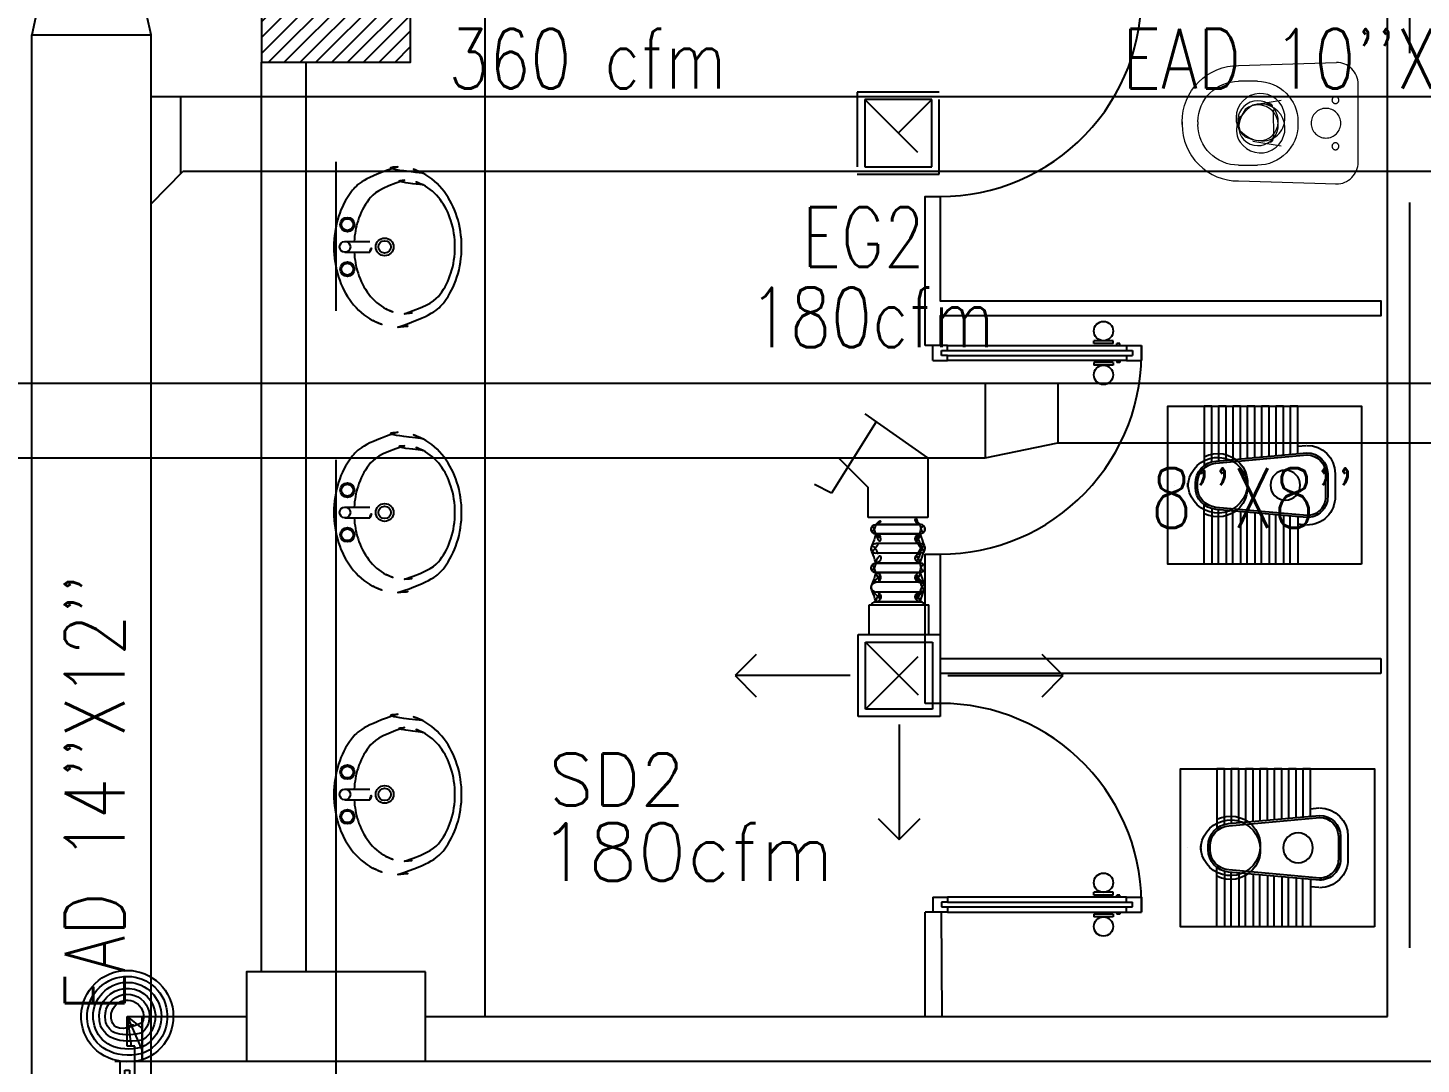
# Model space of a CAD drawing. Extents: x 417866230.2 to 417866327.8, y 43498045.5 to 43498135.4.
# Drawn here: x 417866290.004 to 417866294.674, y 43498090.712 to 43498094.187 of the extents above; entities that cross this region are included whole.
import ezdxf

# ---------------------------------------------------------------- set-up
doc = ezdxf.new("R2010")
doc.units = 0
doc.header["$MEASUREMENT"] = 0
for name, pattern in [('CENTERX2', [4, 2.5, -0.5, 0.5, -0.5]), ('HIDDEN', [0.375, 0.25, -0.125]), ('HIDDEN2', [0.1875, 0.125, -0.0625])]:
    doc.linetypes.add(name, pattern=pattern)
doc.layers.get('0').update_dxf_attribs({"linetype": 'CONTINUOUS'})
for name, color, linetype in [('AXES', 11, 'CENTERX2'), ('COL', 9, 'CONTINUOUS'), ('DOOR', 9, 'CONTINUOUS'), ('DUCT', 6, 'CONTINUOUS'), ('EXDUCT', 10, 'CONTINUOUS'), ('FIX', 9, 'CONTINUOUS'), ('HAT', 12, 'CONTINUOUS'), ('M-AC-FLEX', 3, 'CONTINUOUS'), ('M-EGU.', 2, 'CONTINUOUS'), ('PART', 9, 'CONTINUOUS'), ('SCD', 2, 'CONTINUOUS'), ('WALL', 4, 'CONTINUOUS')]:
    doc.layers.add(name, color=color, linetype=linetype)
doc.styles.add('ROMANS', font='ROMANS.shx', dxfattribs={"width": 0.6})

# ---------------------------------------------------------------- blocks, each defined once
blk = doc.blocks.new('A$C272A55A0')
at = {"layer": 'DOOR', "color": 0, "linetype": 'ByBlock'}
for p, q in [((0, 900.4), (0, 1050.4)), ((50, 1050.4), (0, 1050.4)), ((50, 950.4), (50, 1050.4)), ((1750, 950.4), (1750, 1050.4)), ((1750, 1050.4), (1800, 1050.4)), ((1800, 1050.4), (1800, 900.4)), ((25, 950.4), (50, 950.4)), ((25, 900.4), (25, 950.4)), ((1775, 950.4), (1750, 950.4)), ((1775, 900.4), (1775, 950.4)), ((0, 900.4), (25, 900.4)), ((75, 900.4), (25, 900.4)), ((25, 850.4), (25, 900.4)), ((75, 900.4), (75, 850.4)), ((1725, 900.4), (1775, 900.4)), ((1725, 900.4), (1725, 850.4)), ((1800, 900.4), (1775, 900.4)), ((1775, 850.4), (1775, 900.4)), ((42, 850.4), (25, 850.4)), ((58, 870.4), (42, 870.4)), ((42, 870.4), (42, 850.4)), ((58, 850.4), (58, 870.4)), ((75, 850.4), (58, 850.4)), ((1725, 850.4), (1742, 850.4)), ((1742, 870.4), (1758, 870.4)), ((1742, 850.4), (1742, 870.4)), ((1758, 870.4), (1758, 850.4)), ((1758, 850.4), (1775, 850.4)), ((1717.8, 160.1), (1708.8, 160.1)), ((1708.8, 95.3), (1708.8, 160.1)), ((1725, 172.7), (1717.8, 172.7)), ((1717.8, 172.7), (1717.8, 82.7)), ((1717.8, 95.3), (1717.8, 160.1)), ((1775, 172.7), (1782.2, 172.7)), ((1782.2, 172.7), (1782.2, 82.7)), ((1782.2, 160.1), (1791.2, 160.1)), ((1782.2, 95.3), (1782.2, 160.1)), ((1791.2, 95.3), (1791.2, 160.1)), ((1717.8, 95.3), (1708.8, 95.3)), ((1782.2, 95.3), (1791.2, 95.3)), ((25, 50.4), (42, 50.4)), ((25, 50.4), (25, 0.4)), ((42, 50.4), (42, 30.4)), ((58, 50.4), (75, 50.4)), ((58, 50.4), (58, 30.4)), ((75, 50.4), (75, 0.4)), ((1725, 82.7), (1717.8, 82.7)), ((1742, 50.4), (1725, 50.4)), ((1725, 50.4), (1725, 0.4)), ((1742, 50.4), (1742, 30.4)), ((1775, 50.4), (1758, 50.4)), ((1758, 50.4), (1758, 30.4)), ((1775, 82.7), (1782.2, 82.7)), ((1775, 50.4), (1775, 0.4)), ((25, 0.4), (75, 0.4)), ((75, 0.4), (25, 0.4)), ((42, 30.4), (58, 30.4)), ((1775, 0.4), (1725, 0.4)), ((1725, 0.4), (1775, 0.4)), ((1758, 30.4), (1742, 30.4))]:
    blk.add_line(p, q, dxfattribs=at)
at = {"layer": 'DOOR', "color": 9, "linetype": 'ByBlock'}
for p, q in [((50, 1050.4), (0, 1010.2)), ((50, 1050.4), (0, 936.6)), ((50, 1050.4), (36.6, 950.4)), ((1750, 1050.4), (1800, 1010.2)), ((1750, 1050.4), (1800, 936.6)), ((1750, 1050.4), (1763.4, 950.4))]:
    blk.add_line(p, q, dxfattribs=at)
at = {"layer": 'DOOR', "linetype": 'ByBlock'}
for p, q in [((25, 850.4), (25, 50.4)), ((42, 850.4), (42, 50.4)), ((58, 850.4), (58, 50.4)), ((75, 50.4), (75, 850.4)), ((1725, 50.4), (1725, 850.4)), ((1742, 850.4), (1742, 50.4)), ((1758, 850.4), (1758, 50.4)), ((1775, 850.4), (1775, 50.4))]:
    blk.add_line(p, q, dxfattribs=at)
at = {"layer": 'DOOR', "color": 0, "linetype": 'ByBlock'}
for centre in [(1676.5, 127.7), (1823.5, 127.7)]:
    blk.add_circle(centre, 32.4, dxfattribs=at)
at = {"layer": 'DOOR', "color": 9, "linetype": 'ByBlock'}
for centre, radius, start, end in [((50, 1050.4), 54.4, 203.2074, 270), ((50, 1050.4), 34.4, 180, 270), ((50, 1050.4), 14.4, 180, 270), ((1750, 1050.4), 14.4, 270, 0), ((1750, 1050.4), 34.4, 270, 0), ((1750, 1050.4), 54.4, 270, 336.7926), ((50, 1050.4), 74.4, 227.7764, 270), ((1750, 1050.4), 74.4, 270, 312.2236), ((50, 1050.4), 94.4, 238.0182, 270), ((50, 1050.4), 114.4, 244.0838, 257.3774), ((1750, 1050.4), 94.4, 270, 301.9818), ((1750, 1050.4), 114.4, 282.6226, 295.9162), ((50, 1050.4), 134.4, 248.1598, 259.28), ((50, 1050.4), 154.4, 251.1053, 256.2858), ((1750, 1050.4), 134.4, 280.72, 291.8402), ((1750, 1050.4), 154.4, 283.7142, 288.8947)]:
    blk.add_arc(centre, radius, start, end, dxfattribs=at)
at = {"layer": 'DOOR', "linetype": 'HIDDEN', "ltscale": 0.5}
for centre, start, end in [((50, 851.4), 268.3174, 3.2965), ((1750, 851.4), 176.7035, 271.6826)]:
    blk.add_arc(centre, 851.4, start, end, dxfattribs=at)
at = {"layer": 'WALL', "linetype": 'ByBlock'}
blk.add_line((1800, 900.4), (1800, 1050.4), dxfattribs=at)
blk = doc.blocks.new('*X53')
at = {"color": 0}
for p, q in [((73379.2, 41930.6), (73849.6, 42401)), ((73379.2, 41983.7), (73796.5, 42401)), ((73379.2, 42036.7), (73743.5, 42401)), ((73379.2, 42089.7), (73690.5, 42401)), ((73379.2, 42142.8), (73637.4, 42401)), ((73379.2, 42195.8), (73584.4, 42401)), ((73379.2, 42248.8), (73531.4, 42401)), ((73379.2, 42301.9), (73478.3, 42401)), ((73379.2, 42354.9), (73425.3, 42401)), ((73402.6, 41901), (73879.2, 42377.6)), ((73455.6, 41901), (73879.2, 42324.6)), ((73508.7, 41901), (73879.2, 42271.5)), ((73561.7, 41901), (73879.2, 42218.5)), ((73614.7, 41901), (73879.2, 42165.5)), ((73667.8, 41901), (73879.2, 42112.4)), ((73720.8, 41901), (73879.2, 42059.4)), ((73773.8, 41901), (73879.2, 42006.4)), ((73826.9, 41901), (73879.2, 41953.4))]:
    blk.add_line(p, q, dxfattribs=at)
blk = doc.blocks.new('WC')
at = {"layer": 'FIX', "lineweight": 20}
for p, q in [((475, 140.8), (538, 140.8)), ((394.8, 75.7), (490.4, 60.1)), ((339, 4.8), (339, -4.8)), ((533.7, 24.2), (539.5, 0)), ((539.5, 0), (533.7, -24.2)), ((674, 4.8), (674, -4.8)), ((490.4, -60.1), (394.8, -75.7)), ((538, -140.8), (475, -140.8)), ((213.2, -203.8), (210, -203.8))]:
    blk.add_line(p, q, dxfattribs=at)
at = {"layer": 'FIX', "linetype": 'Continuous', "lineweight": 20}
blk.add_line((420.1, -47.3), (420.4, 44.6), dxfattribs=at)
at = {"layer": 'FIX', "lineweight": 20}
for points in [[(210, -203.8, -0.414214), (137, -130.8), (137, 0), (137, 130.8, -0.414214), (210, 203.8)], [(727, -4.8), (727, 4.8, 0.414214), (538, 193.8), (210, 203.8)], [(727, 4.8), (727, -4.8, -0.414214), (538, -193.8), (210, -203.8)]]:
    blk.add_lwpolyline(points, format="xyb", dxfattribs=at)
at = {"layer": 'FIX', "linetype": 'HIDDEN2', "lineweight": 20, "ltscale": 0.3}
blk.add_circle((245, 0), 49.8, dxfattribs=at)
at = {"layer": 'FIX', "linetype": 'HIDDEN', "lineweight": 20, "ltscale": 0.05}
for centre in [(213.2, 77.5), (213.2, -77.5)]:
    blk.add_circle(centre, 11.6, dxfattribs=at)
at = {"layer": 'FIX', "lineweight": 20}
for centre, radius, start, end in [((475, 4.8), 136, 90, 180), ((538, 4.8), 136, 360, 90), ((464.4, -17.6), 82, 51.0758, 71.504), ((473, -6.9), 68.2, 27.1532, 51.0758), ((475, -4.8), 136, 180, 270), ((464.4, 17.6), 82, 288.496, 308.9242), ((473, 6.9), 68.2, 308.9242, 332.8468), ((538, -4.8), 136, 270, 0)]:
    blk.add_arc(centre, radius, start, end, dxfattribs=at)
at = {"layer": 'FIX', "linetype": 'Continuous', "lineweight": 20}
for centre, start, end in [((442.7, 45.5), 88.3879, 182.3338), ((442.4, -45.6), 177.6662, 271.6121)]:
    blk.add_arc(centre, 22.3, start, end, dxfattribs=at)
blk = doc.blocks.new('AWC')
at = {"layer": 'FIX'}
for p, q in [((-725.6, 265), (-725.6, 66.2)), ((-700, 265), (-725.6, 265)), ((-700, 78.8), (-700, 265)), ((-677.7, 265), (-677.7, 82.1)), ((-652.1, 265), (-677.7, 265)), ((-652.1, 84.4), (-652.1, 265)), ((-629.7, 265), (-629.7, 86.4)), ((-604.1, 265), (-629.7, 265)), ((-604.1, 88.8), (-604.1, 265)), ((-581.7, 265), (-581.7, 90.8)), ((-556.1, 265), (-581.7, 265)), ((-556.1, 93.2), (-556.1, 265)), ((-533.8, 265), (-533.8, 95.2)), ((-508.2, 265), (-533.8, 265)), ((-508.2, 97.5), (-508.2, 265)), ((-485.8, 265), (-485.8, 99.6)), ((-460.2, 265), (-485.8, 265)), ((-460.2, 101.9), (-460.2, 265)), ((-437.8, 265), (-437.8, 103.9)), ((-412.2, 265), (-437.8, 265)), ((-412.2, 106.3), (-412.2, 265)), ((-381.8, 108.7), (-687, 81.2)), ((-384, 133.6), (-412.2, 131.1)), ((-824.7, 0), (-824.7, 0)), ((-780.2, 6.5), (-780.2, -6.5)), ((-755.2, 6.5), (-755.2, -6.5)), ((-748.2, 6.5), (-748.2, -6.5)), ((-311.6, -38.7), (-311.6, 38.7)), ((-286.6, -38.7), (-286.6, 38.7)), ((-725.6, -265), (-725.6, -66.2)), ((-700, -78.8), (-700, -265)), ((-687, -81.2), (-381.6, -108.7)), ((-677.7, -265), (-677.7, -82.1)), ((-652.1, -84.4), (-652.1, -265)), ((-629.7, -265), (-629.7, -86.4)), ((-604.1, -88.8), (-604.1, -265)), ((-581.7, -265), (-581.7, -90.8)), ((-556.1, -93.2), (-556.1, -265)), ((-533.8, -265), (-533.8, -95.2)), ((-508.2, -97.5), (-508.2, -265)), ((-485.8, -265), (-485.8, -99.6)), ((-460.2, -101.9), (-460.2, -265)), ((-437.8, -265), (-437.8, -103.9)), ((-412.2, -106.3), (-412.2, -265)), ((-412.2, -131.1), (-383.8, -133.6)), ((-700, -265), (-725.6, -265)), ((-652.1, -265), (-677.7, -265)), ((-604.1, -265), (-629.7, -265)), ((-556.1, -265), (-581.7, -265)), ((-508.2, -265), (-533.8, -265)), ((-460.2, -265), (-485.8, -265)), ((-412.2, -265), (-437.8, -265))]:
    blk.add_line(p, q, dxfattribs=at)
at = {"layer": 'FIX', "color": 32}
for p, q in [((-381.1, 101.7), (-686.3, 74.2)), ((-318.6, -38.7), (-318.6, 38.7)), ((-686.3, -74.2), (-381, -101.7))]:
    blk.add_line(p, q, dxfattribs=at)
at = {"layer": 'FIX'}
blk.add_lwpolyline([(-198, 265), (-848, 265), (-848, -265), (-198, -265)], close=True, dxfattribs=at)
at = {"layer": 'FIX', "color": 32}
blk.add_circle((-453.8, 0), 50, dxfattribs=at)
at = {"layer": 'FIX'}
for centre, radius, start, end in [((-680.2, 6.5), 100, 117.0426, 180), ((-381.6, 38.7), 95, 0, 90.1311), ((-381.6, 38.7), 70, 0, 90.1311), ((-680.2, 6.5), 75, 95.2114, 180), ((-680.2, -6.5), 100, 180, 242.9574), ((-680.2, -6.5), 75, 180, 264.7886), ((-381.6, -38.7), 95, 270, 0), ((-381.6, -38.7), 70, 270, 0)]:
    blk.add_arc(centre, radius, start, end, dxfattribs=at)
at = {"layer": 'FIX', "color": 32}
for centre, radius, start, end in [((-381.6, 38.7), 63, 0, 90.1311), ((-680.2, 6.5), 68, 95.2114, 180), ((-680.2, -6.5), 68, 180, 264.7886), ((-381.6, -38.7), 63, 270, 0)]:
    blk.add_arc(centre, radius, start, end, dxfattribs=at)
blk = doc.blocks.new('OV')
for p, q in [((-0.0202, -0.0414), (-0.0202, -0.1346)), ((0.0202, -0.0414), (0.0202, -0.1346))]:
    blk.add_line(p, q)
blk.add_lwpolyline([(-0.3, -0.2389, 0.126028), (-0.2761, -0.3323, 0.105961), (-0.2069, -0.4124, 0.086149), (-0.1134, -0.4604, 0.075973), (0, -0.4778, 0.075973), (0.1134, -0.4604, 0.086149), (0.2069, -0.4124, 0.105961), (0.2761, -0.3323, 0.126028), (0.3, -0.2389, 0.126028), (0.2761, -0.1455, 0.105961), (0.2069, -0.0654, 0.086149), (0.1134, -0.0173, 0.075973), (0, 0, 0.075973), (-0.1134, -0.0173, 0.086149), (-0.2069, -0.0654, 0.105961), (-0.2761, -0.1455, 0.126028)], format="xyb", close=True)
for points in [[(-0.25, -0.264, 0.126028), (-0.2322, -0.3333, 0.105961), (-0.1768, -0.3975, 0.086149), (-0.0985, -0.4378, 0.075973), (0, -0.4528, 0.075973), (0.0985, -0.4378, 0.086149), (0.1768, -0.3975, 0.105961), (0.2322, -0.3333, 0.126028), (0.25, -0.264, 0.126028), (0.2322, -0.1946, 0.105961), (0.1768, -0.1304, 0.086149), (0.0985, -0.0901, 0.060606), (0.0202, -0.0757, 0.075973)], [(-0.0202, -0.0757, 0.060606), (-0.0985, -0.0901, 0.086149), (-0.1768, -0.1304, 0.105961), (-0.2322, -0.1946, 0.126028), (-0.25, -0.264, 0.126028)]]:
    blk.add_lwpolyline(points, format="xyb")
for centre, radius in [((-0.0835, -0.0502), 0.027), ((-0.0835, -0.0502), 0.022), ((0, -0.0414), 0.0202), ((0.0835, -0.0502), 0.027), ((0.0835, -0.0502), 0.022), ((0, -0.1898), 0.0332), ((0, -0.1898), 0.0232)]:
    blk.add_circle(centre, radius)
blk.add_arc((0, -0.0991), 0.0409, 240.429, 299.571)

msp = doc.modelspace()

# ---------------------------------------------------------------- hatches: boundary and pattern name
at = {"layer": 'HAT'}
h = msp.add_hatch(dxfattribs=at)
h.set_pattern_fill('ANSI31', color=256, scale=300, style=0)
h.set_pattern_definition([(45, (0, 0), (-26.5165042945, 26.5165042945), [])])
h.paths.add_polyline_path([(417866291.0369, 43498090.7221), (417866291.0369, 43498091.0221), (417866290.7369, 43498091.0221), (417866290.7369, 43498090.7221)])
h.paths.add_polyline_path([(417866291.3369, 43498090.7221), (417866291.3369, 43498091.0221), (417866291.0369, 43498091.0221), (417866291.0369, 43498090.7221)])

# ---------------------------------------------------------------- linework, layer by layer
at = {"layer": 'AXES'}
for p, q in [((417866291.0369, 43498046.2382), (417866291.0369, 43498134.7153)), ((417866294.6369, 43498063.1021), (417866294.6369, 43498121.6721)), ((417866231.2954, 43498090.7221), (417866300.0369, 43498090.7221))]:
    msp.add_line(p, q, dxfattribs=at)
at = {"layer": 'COL'}
for points in [[(417866290.7869, 43498094.5721), (417866290.7869, 43498094.0721), (417866291.2869, 43498094.0721), (417866291.2869, 43498094.5721)], [(417866291.3369, 43498091.0221), (417866290.7369, 43498091.0221), (417866290.7369, 43498090.7221), (417866291.3369, 43498090.7221)]]:
    msp.add_lwpolyline(points, close=True, dxfattribs=at)
at = {"layer": 'DOOR', "linetype": 'ByBlock'}
for p, q in [((417866293.5771, 43498093.1293), (417866293.5771, 43498093.1383)), ((417866293.6419, 43498093.1383), (417866293.5771, 43498093.1383)), ((417866293.6419, 43498093.1293), (417866293.6419, 43498093.1383)), ((417866293.0869, 43498093.1221), (417866293.0369, 43498093.1221)), ((417866293.0369, 43498093.0721), (417866293.0369, 43498093.1221)), ((417866293.0669, 43498093.1051), (417866293.0869, 43498093.1051)), ((417866293.0669, 43498093.0891), (417866293.0669, 43498093.1051)), ((417866293.0869, 43498093.0891), (417866293.0669, 43498093.0891)), ((417866293.0869, 43498093.1221), (417866293.6869, 43498093.1221)), ((417866293.0869, 43498093.1051), (417866293.0869, 43498093.1221)), ((417866293.0869, 43498093.1051), (417866293.6869, 43498093.1051)), ((417866293.0869, 43498093.0891), (417866293.6869, 43498093.0891)), ((417866293.0869, 43498093.0721), (417866293.0869, 43498093.0891)), ((417866293.6419, 43498093.1293), (417866293.5771, 43498093.1293)), ((417866293.6545, 43498093.1221), (417866293.6545, 43498093.1293)), ((417866293.6645, 43498093.1293), (417866293.6545, 43498093.1293)), ((417866293.6645, 43498093.1221), (417866293.6645, 43498093.1293)), ((417866293.6869, 43498093.1221), (417866293.6869, 43498093.1051)), ((417866293.6869, 43498093.1221), (417866293.7369, 43498093.1221)), ((417866293.6869, 43498093.1051), (417866293.7069, 43498093.1051)), ((417866293.6869, 43498093.0891), (417866293.6869, 43498093.0721)), ((417866293.6869, 43498093.0891), (417866293.7069, 43498093.0891)), ((417866293.7069, 43498093.1051), (417866293.7069, 43498093.0891)), ((417866293.7369, 43498093.1221), (417866293.7369, 43498093.0721)), ((417866293.7369, 43498093.0721), (417866293.7369, 43498093.1221)), ((417866293.0369, 43498093.0721), (417866293.0869, 43498093.0721)), ((417866293.6869, 43498093.0721), (417866293.0869, 43498093.0721)), ((417866293.5771, 43498093.0649), (417866293.5771, 43498093.0559)), ((417866293.6419, 43498093.0649), (417866293.5771, 43498093.0649)), ((417866293.6419, 43498093.0559), (417866293.5771, 43498093.0559)), ((417866293.6419, 43498093.0649), (417866293.6419, 43498093.0559)), ((417866293.6545, 43498093.0721), (417866293.6545, 43498093.0649)), ((417866293.6645, 43498093.0649), (417866293.6545, 43498093.0649)), ((417866293.6645, 43498093.0721), (417866293.6645, 43498093.0649)), ((417866293.6869, 43498093.0721), (417866293.7369, 43498093.0721)), ((417866293.0369, 43498091.2721), (417866293.0869, 43498091.2721)), ((417866293.0369, 43498091.2721), (417866293.0369, 43498091.2221)), ((417866293.6869, 43498091.2721), (417866293.0869, 43498091.2721)), ((417866293.0869, 43498091.2721), (417866293.0869, 43498091.2551)), ((417866293.5771, 43498091.2793), (417866293.5771, 43498091.2883)), ((417866293.6419, 43498091.2883), (417866293.5771, 43498091.2883)), ((417866293.6419, 43498091.2793), (417866293.5771, 43498091.2793)), ((417866293.6419, 43498091.2793), (417866293.6419, 43498091.2883)), ((417866293.6545, 43498091.2721), (417866293.6545, 43498091.2793)), ((417866293.6645, 43498091.2793), (417866293.6545, 43498091.2793)), ((417866293.6645, 43498091.2721), (417866293.6645, 43498091.2793)), ((417866293.6869, 43498091.2551), (417866293.6869, 43498091.2721)), ((417866293.6869, 43498091.2721), (417866293.7369, 43498091.2721)), ((417866293.7369, 43498091.2221), (417866293.7369, 43498091.2721)), ((417866293.7369, 43498091.2721), (417866293.7369, 43498091.2221)), ((417866293.0869, 43498091.2221), (417866293.0369, 43498091.2221)), ((417866293.0869, 43498091.2551), (417866293.0669, 43498091.2551)), ((417866293.0669, 43498091.2551), (417866293.0669, 43498091.2391)), ((417866293.0669, 43498091.2391), (417866293.0869, 43498091.2391)), ((417866293.0869, 43498091.2551), (417866293.6869, 43498091.2551)), ((417866293.0869, 43498091.2391), (417866293.6869, 43498091.2391)), ((417866293.0869, 43498091.2391), (417866293.0869, 43498091.2221)), ((417866293.0869, 43498091.2221), (417866293.6869, 43498091.2221)), ((417866293.6545, 43498091.2221), (417866293.6545, 43498091.2149)), ((417866293.6645, 43498091.2221), (417866293.6645, 43498091.2149)), ((417866293.6869, 43498091.2551), (417866293.7069, 43498091.2551)), ((417866293.6869, 43498091.2221), (417866293.6869, 43498091.2391)), ((417866293.6869, 43498091.2391), (417866293.7069, 43498091.2391)), ((417866293.6869, 43498091.2221), (417866293.7369, 43498091.2221)), ((417866293.7069, 43498091.2391), (417866293.7069, 43498091.2551)), ((417866293.5771, 43498091.2149), (417866293.5771, 43498091.2059)), ((417866293.6419, 43498091.2149), (417866293.5771, 43498091.2149)), ((417866293.6419, 43498091.2059), (417866293.5771, 43498091.2059)), ((417866293.6419, 43498091.2149), (417866293.6419, 43498091.2059)), ((417866293.6645, 43498091.2149), (417866293.6545, 43498091.2149))]:
    msp.add_line(p, q, dxfattribs=at)
for centre in [(417866293.6095, 43498093.1706), (417866293.6095, 43498093.0236), (417866293.6095, 43498091.3206), (417866293.6095, 43498091.1736)]:
    msp.add_circle(centre, 0.0324, dxfattribs=at)
at = {"layer": 'DOOR', "linetype": 'HIDDEN', "ltscale": 0.5}
for centre, start, end in [((417866293.0623, 43498094.2971), 269.9608, 2.1225), ((417866293.0623, 43498093.0971), 269.9608, 2.1225), ((417866293.0623, 43498091.2471), 357.8775, 90.0392)]:
    msp.add_arc(centre, 0.675, start, end, dxfattribs=at)
at = {"layer": 'DUCT'}
for p, q in [((417866285.2632, 43498092.9953), (417866298.9302, 43498092.9953)), ((417866293.2128, 43498092.9953), (417866293.2128, 43498092.7453)), ((417866293.4564, 43498092.9953), (417866293.4564, 43498092.7953)), ((417866292.8477, 43498092.8667), (417866292.6975, 43498092.6274)), ((417866293.0208, 43498092.7455), (417866292.8109, 43498092.8925)), ((417866293.2128, 43498092.7453), (417866293.4564, 43498092.7953)), ((417866293.4564, 43498092.7953), (417866296.9058, 43498092.7953)), ((417866285.1263, 43498092.7453), (417866293.2128, 43498092.7453)), ((417866292.7208, 43498092.7455), (417866292.8208, 43498092.6455)), ((417866293.0208, 43498092.7455), (417866293.0208, 43498092.5455)), ((417866292.6975, 43498092.6274), (417866292.641, 43498092.6562)), ((417866292.6975, 43498092.6274), (417866292.6975, 43498092.6274)), ((417866292.8208, 43498092.5455), (417866292.8208, 43498092.6455)), ((417866293.0208, 43498092.5455), (417866292.8208, 43498092.5455))]:
    msp.add_line(p, q, dxfattribs=at)
at = {"layer": 'EXDUCT', "linetype": 'Continuous'}
for p, q in [((417866290.0667, 43498094.3919), (417866290.0167, 43498094.1635)), ((417866290.4167, 43498094.1635), (417866290.3667, 43498094.3919)), ((417866290.0167, 43498090.4787), (417866290.0167, 43498094.1635)), ((417866290.0167, 43498094.1635), (417866290.4167, 43498094.1635)), ((417866290.4167, 43498090.4787), (417866290.4167, 43498094.1635)), ((417866296.9288, 43498093.9557), (417866290.4167, 43498093.9557)), ((417866290.5167, 43498093.6993), (417866290.5167, 43498093.9557)), ((417866290.4167, 43498093.5971), (417866290.5229, 43498093.7057)), ((417866296.9288, 43498093.7057), (417866290.5229, 43498093.7057))]:
    msp.add_line(p, q, dxfattribs=at)
at = {"layer": 'FIX'}
msp.add_line((417866291.5369, 43498090.8721), (417866291.5369, 43498095.5725), dxfattribs=at)
at = {"layer": 'M-AC-FLEX', "color": 11}
for p, q in [((417866292.8465, 43498092.5224), (417866292.9946, 43498092.5224)), ((417866292.8465, 43498092.5224), (417866292.9946, 43498092.5224)), ((417866292.8465, 43498092.5224), (417866292.9946, 43498092.5224)), ((417866292.8465, 43498092.5224), (417866292.9946, 43498092.5224)), ((417866292.8465, 43498092.4903), (417866292.9946, 43498092.4903)), ((417866292.8465, 43498092.4903), (417866292.9946, 43498092.4903)), ((417866292.8465, 43498092.4903), (417866292.9946, 43498092.4903)), ((417866292.8465, 43498092.4903), (417866292.9946, 43498092.4903)), ((417866292.9948, 43498092.5224), (417866292.8468, 43498092.5224)), ((417866292.9948, 43498092.5224), (417866292.8468, 43498092.5224)), ((417866292.9948, 43498092.5224), (417866292.8468, 43498092.5224)), ((417866292.9948, 43498092.5224), (417866292.8468, 43498092.5224)), ((417866292.9948, 43498092.4903), (417866292.8468, 43498092.4903)), ((417866292.9948, 43498092.4903), (417866292.8468, 43498092.4903)), ((417866292.9948, 43498092.4903), (417866292.8468, 43498092.4903)), ((417866292.9948, 43498092.4903), (417866292.8468, 43498092.4903)), ((417866292.9948, 43498092.4578), (417866292.8468, 43498092.4578)), ((417866292.9948, 43498092.4578), (417866292.8468, 43498092.4578)), ((417866292.8465, 43498092.3926), (417866292.9946, 43498092.3926)), ((417866292.8465, 43498092.3926), (417866292.9946, 43498092.3926)), ((417866292.9948, 43498092.4252), (417866292.8468, 43498092.4252)), ((417866292.9948, 43498092.4252), (417866292.8468, 43498092.4252)), ((417866292.9948, 43498092.3926), (417866292.8468, 43498092.3926)), ((417866292.9948, 43498092.3926), (417866292.8468, 43498092.3926)), ((417866292.8465, 43498092.3606), (417866292.9946, 43498092.3606)), ((417866292.8465, 43498092.3606), (417866292.9946, 43498092.3606)), ((417866292.9948, 43498092.3606), (417866292.8468, 43498092.3606)), ((417866292.9948, 43498092.3606), (417866292.8468, 43498092.3606)), ((417866292.9948, 43498092.328), (417866292.8468, 43498092.328)), ((417866292.9948, 43498092.328), (417866292.8468, 43498092.328)), ((417866292.9948, 43498092.328), (417866292.8468, 43498092.328)), ((417866292.9948, 43498092.328), (417866292.8468, 43498092.328)), ((417866292.9948, 43498092.2954), (417866292.8468, 43498092.2954)), ((417866292.9948, 43498092.2954), (417866292.8468, 43498092.2954)), ((417866292.9948, 43498092.2954), (417866292.8468, 43498092.2954)), ((417866292.9948, 43498092.2954), (417866292.8468, 43498092.2954)), ((417866292.8465, 43498092.2628), (417866292.9946, 43498092.2628)), ((417866292.8465, 43498092.2628), (417866292.9946, 43498092.2628)), ((417866292.9948, 43498092.2628), (417866292.8468, 43498092.2628)), ((417866292.9948, 43498092.2628), (417866292.8468, 43498092.2628))]:
    msp.add_line(p, q, dxfattribs=at)
at = {"layer": 'M-AC-FLEX'}
for points in [[(417866292.8468, 43498092.5224, 0.548762), (417866292.8615, 43498092.5455, 0.548762)], [(417866292.8468, 43498092.5224, 0.547704), (417866292.8615, 43498092.5455, 0.547704)], [(417866292.9801, 43498092.5455, 0.548762), (417866292.9948, 43498092.5224)], [(417866292.9948, 43498092.5224, -0.548762), (417866292.9801, 43498092.5455, -0.548762)], [(417866292.9801, 43498092.5455, 0.547704), (417866292.9948, 43498092.5224)], [(417866292.8468, 43498092.4903, -0.999838), (417866292.8462, 43498092.5224)], [(417866292.8468, 43498092.5224, 0.999838), (417866292.8462, 43498092.4903)], [(417866292.8468, 43498092.5224, 0.999838), (417866292.8462, 43498092.4903)], [(417866292.8468, 43498092.4903, -0.999838), (417866292.8462, 43498092.5224)], [(417866292.8468, 43498092.5224, 0.999838), (417866292.8462, 43498092.4903)], [(417866292.8468, 43498092.4903, -0.999838), (417866292.8462, 43498092.5224)], [(417866292.8468, 43498092.4903, -0.999838), (417866292.8462, 43498092.5224)], [(417866292.8468, 43498092.5224, 0.999838), (417866292.8462, 43498092.4903)], [(417866292.8468, 43498092.4903, -1), (417866292.8468, 43498092.4578, 1), (417866292.8468, 43498092.4252)], [(417866292.8468, 43498092.5224, -0.00451), (417866292.8465, 43498092.5224, 0.008922), (417866292.8459, 43498092.5224)], [(417866292.8465, 43498092.5224, 0.008922), (417866292.8459, 43498092.5224)], [(417866292.8465, 43498092.5224, 0.008922), (417866292.8459, 43498092.5224)], [(417866292.8468, 43498092.5224, -0.00451), (417866292.8465, 43498092.5224, 0.008922), (417866292.8459, 43498092.5224)], [(417866292.8465, 43498092.4903, -0.008922), (417866292.8459, 43498092.4903)], [(417866292.8468, 43498092.4903, 0.00451), (417866292.8465, 43498092.4903, -0.008922), (417866292.8459, 43498092.4903)], [(417866292.8468, 43498092.4903, 0.00451), (417866292.8465, 43498092.4903, -0.008922), (417866292.8459, 43498092.4903)], [(417866292.8465, 43498092.4903, -0.008922), (417866292.8459, 43498092.4903)], [(417866292.8462, 43498092.5224, -0.004461), (417866292.8465, 43498092.5224)], [(417866292.8462, 43498092.5224, -0.004461), (417866292.8465, 43498092.5224)], [(417866292.8462, 43498092.5224, -0.004461), (417866292.8465, 43498092.5224)], [(417866292.8462, 43498092.5224, -0.004461), (417866292.8465, 43498092.5224)], [(417866292.8462, 43498092.4903, 0.004461), (417866292.8465, 43498092.4903)], [(417866292.8462, 43498092.4903, 0.004461), (417866292.8465, 43498092.4903)], [(417866292.8462, 43498092.4903, 0.004461), (417866292.8465, 43498092.4903)], [(417866292.8462, 43498092.4903, 0.004461), (417866292.8465, 43498092.4903)], [(417866292.8468, 43498092.4903, -0.548762), (417866292.8615, 43498092.4672, -0.548762)], [(417866292.9948, 43498092.4578, -1), (417866292.9948, 43498092.4903)], [(417866292.9948, 43498092.4903, 1), (417866292.9948, 43498092.4578, -1), (417866292.9948, 43498092.4252)], [(417866292.9801, 43498092.4672, -0.548762), (417866292.9948, 43498092.4903)], [(417866292.9948, 43498092.4903, 0.548762), (417866292.9801, 43498092.4672, 0.548762)], [(417866292.9943, 43498092.4903, -0.00451), (417866292.9946, 43498092.4903, 1.018005), (417866292.9946, 43498092.5224)], [(417866292.9943, 43498092.5224, 0.00451), (417866292.9946, 43498092.5224, -1.018005), (417866292.9946, 43498092.4903)], [(417866292.9943, 43498092.5224, 0.00451), (417866292.9946, 43498092.5224, -1.018005), (417866292.9946, 43498092.4903)], [(417866292.9943, 43498092.4903, -0.00451), (417866292.9946, 43498092.4903, 1.018005), (417866292.9946, 43498092.5224)], [(417866292.8552, 43498092.4601, -0.136926), (417866292.8468, 43498092.4578, 1), (417866292.8468, 43498092.4252)], [(417866292.8468, 43498092.3926, 1), (417866292.8468, 43498092.4252, -1), (417866292.8468, 43498092.4578)], [(417866292.8552, 43498092.4228, 0.136926), (417866292.8468, 43498092.4252, -1), (417866292.8468, 43498092.4578)], [(417866292.9948, 43498092.3926, -1), (417866292.9948, 43498092.4252, 1), (417866292.9948, 43498092.4578)], [(417866292.9864, 43498092.4601, 0.136926), (417866292.9948, 43498092.4578, -1), (417866292.9948, 43498092.4252)], [(417866292.9864, 43498092.4228, -0.136926), (417866292.9948, 43498092.4252, 1), (417866292.9948, 43498092.4578)], [(417866292.9948, 43498092.4578, -1), (417866292.9948, 43498092.4252)], [(417866292.9948, 43498092.4252, 1), (417866292.9948, 43498092.4578)], [(417866292.9948, 43498092.4252, 1), (417866292.9948, 43498092.4578)], [(417866292.9948, 43498092.4578, -1), (417866292.9948, 43498092.4252)], [(417866292.8468, 43498092.3926, 0.999838), (417866292.8462, 43498092.3606)], [(417866292.8468, 43498092.3606, -0.999838), (417866292.8462, 43498092.3926)], [(417866292.8468, 43498092.3606, -0.999838), (417866292.8462, 43498092.3926)], [(417866292.8468, 43498092.3926, 0.999838), (417866292.8462, 43498092.3606)], [(417866292.8465, 43498092.3926, 0.008922), (417866292.8459, 43498092.3926)], [(417866292.8468, 43498092.3926, -0.00451), (417866292.8465, 43498092.3926, 0.008922), (417866292.8459, 43498092.3926)], [(417866292.8462, 43498092.3926, -0.004461), (417866292.8465, 43498092.3926)], [(417866292.8462, 43498092.3926, -0.004461), (417866292.8465, 43498092.3926)], [(417866292.9948, 43498092.4252, 1), (417866292.9948, 43498092.3926)], [(417866292.9943, 43498092.3926, 0.00451), (417866292.9946, 43498092.3926, -1.018005), (417866292.9946, 43498092.3606)], [(417866292.9943, 43498092.3606, -0.00451), (417866292.9946, 43498092.3606, 1.018005), (417866292.9946, 43498092.3926)], [(417866292.8468, 43498092.3606, -1), (417866292.8468, 43498092.328, 1), (417866292.8468, 43498092.2954)], [(417866292.8614, 43498092.3514, -0.554927), (417866292.8468, 43498092.328, 1), (417866292.8468, 43498092.2954)], [(417866292.8468, 43498092.3606, 0.00451), (417866292.8465, 43498092.3606, -0.008922), (417866292.8459, 43498092.3606)], [(417866292.8465, 43498092.3606, -0.008922), (417866292.8459, 43498092.3606)], [(417866292.8462, 43498092.3606, 0.004461), (417866292.8465, 43498092.3606)], [(417866292.8462, 43498092.3606, 0.004461), (417866292.8465, 43498092.3606)], [(417866292.9948, 43498092.328, -1), (417866292.9948, 43498092.3606)], [(417866292.9948, 43498092.3606, 1), (417866292.9948, 43498092.328, -1), (417866292.9948, 43498092.2954)], [(417866292.9948, 43498092.328, -0.554927), (417866292.9802, 43498092.3514, -0.554927)], [(417866292.9802, 43498092.3514, 0.554927), (417866292.9948, 43498092.328, -1), (417866292.9948, 43498092.2954)], [(417866292.8468, 43498092.2628, 1), (417866292.8468, 43498092.2954, -1), (417866292.8468, 43498092.328)], [(417866292.8614, 43498092.2719, 0.554927), (417866292.8468, 43498092.2954, -1), (417866292.8468, 43498092.328)], [(417866292.9948, 43498092.2628, -1), (417866292.9948, 43498092.2954, 1), (417866292.9948, 43498092.328)], [(417866292.9802, 43498092.2719, -0.554927), (417866292.9948, 43498092.2954, 1), (417866292.9948, 43498092.328)], [(417866292.9948, 43498092.2954, 1), (417866292.9948, 43498092.2628)], [(417866292.9948, 43498092.2954, 0.554927), (417866292.9802, 43498092.2719, 0.554927)], [(417866292.9948, 43498092.328, -1), (417866292.9948, 43498092.2954)], [(417866292.9948, 43498092.2954, 1), (417866292.9948, 43498092.328)], [(417866292.9948, 43498092.2954, 1), (417866292.9948, 43498092.328)], [(417866292.9948, 43498092.328, -1), (417866292.9948, 43498092.2954)], [(417866292.8315, 43498092.2526, -0.304577), (417866292.8462, 43498092.2628)], [(417866292.8468, 43498092.2628, 0.314352), (417866292.8315, 43498092.2526, 0.314352)], [(417866292.8468, 43498092.2628, 0.314352), (417866292.8315, 43498092.2526, 0.314352)], [(417866292.8315, 43498092.2526, -0.304577), (417866292.8462, 43498092.2628)], [(417866292.8468, 43498092.2628, -0.00451), (417866292.8465, 43498092.2628, 0.008922), (417866292.8459, 43498092.2628)], [(417866292.8465, 43498092.2628, 0.008922), (417866292.8459, 43498092.2628)], [(417866292.8462, 43498092.2628, -0.004461), (417866292.8465, 43498092.2628)], [(417866292.8462, 43498092.2628, -0.004461), (417866292.8465, 43498092.2628)], [(417866292.9943, 43498092.2628, 0.00451), (417866292.9946, 43498092.2628, -0.314382), (417866293.0098, 43498092.2526, -0.314382)], [(417866293.0098, 43498092.2526, 0.314382), (417866292.9946, 43498092.2628)]]:
    msp.add_lwpolyline(points, format="xyb", dxfattribs=at)
at = {"layer": 'M-EGU.', "linetype": 'HIDDEN'}
for p, q in [((417866293.0589, 43498093.9718), (417866292.7839, 43498093.9718)), ((417866292.7839, 43498093.9718), (417866292.7839, 43498093.6968)), ((417866292.8089, 43498093.9468), (417866293.0339, 43498093.7218)), ((417866293.0589, 43498093.6968), (417866293.0589, 43498093.9718)), ((417866292.7839, 43498093.6968), (417866293.0589, 43498093.6968)), ((417866292.8118, 43498092.1276), (417866293.0368, 43498092.1276)), ((417866292.8118, 43498091.9026), (417866292.8118, 43498092.1276)), ((417866292.8118, 43498091.9026), (417866293.0368, 43498092.1276)), ((417866292.8118, 43498092.1276), (417866293.0368, 43498091.9026)), ((417866293.0368, 43498092.1276), (417866293.0368, 43498091.9026)), ((417866293.0368, 43498091.9026), (417866292.8118, 43498091.9026))]:
    msp.add_line(p, q, dxfattribs=at)
at = {"layer": 'M-EGU.'}
for p, q in [((417866293.0339, 43498093.9468), (417866292.8089, 43498093.9468)), ((417866292.8089, 43498093.9468), (417866292.8089, 43498093.7218)), ((417866293.0339, 43498093.7218), (417866293.0339, 43498093.9468)), ((417866292.8089, 43498093.7218), (417866293.0339, 43498093.7218)), ((417866292.8243, 43498092.1526), (417866292.8243, 43498092.2526)), ((417866292.8243, 43498092.2526), (417866293.0243, 43498092.2526)), ((417866293.0243, 43498092.1526), (417866293.0243, 43498092.2526)), ((417866292.7868, 43498092.1526), (417866293.0618, 43498092.1526)), ((417866292.7868, 43498091.8776), (417866292.7868, 43498092.1526)), ((417866293.0618, 43498092.1526), (417866293.0618, 43498091.8776)), ((417866292.445, 43498092.0858), (417866292.3743, 43498092.0151)), ((417866293.4743, 43498092.0151), (417866293.4036, 43498092.0858)), ((417866292.7605, 43498092.0151), (417866292.3743, 43498092.0151)), ((417866292.3743, 43498092.0151), (417866292.445, 43498091.9444)), ((417866293.0881, 43498092.0151), (417866293.4743, 43498092.0151)), ((417866293.4036, 43498091.9444), (417866293.4743, 43498092.0151)), ((417866293.0618, 43498091.8776), (417866292.7868, 43498091.8776)), ((417866292.9243, 43498091.8513), (417866292.9243, 43498091.4651)), ((417866292.8536, 43498091.5358), (417866292.9243, 43498091.4651)), ((417866292.9243, 43498091.4651), (417866292.995, 43498091.5358))]:
    msp.add_line(p, q, dxfattribs=at)
at = {"layer": 'M-EGU.', "color": 2}
msp.add_line((417866292.9214, 43498093.8343), (417866293.0339, 43498093.9468), dxfattribs=at)
at = {"layer": 'PART'}
for p, q in [((417866293.0119, 43498092.4221), (417866293.0623, 43498092.4221)), ((417866293.0119, 43498091.9221), (417866293.0119, 43498092.4221)), ((417866293.0623, 43498092.4221), (417866293.0623, 43498092.0721)), ((417866293.0623, 43498092.0721), (417866294.5389, 43498092.0721)), ((417866294.5389, 43498092.0721), (417866294.5389, 43498092.0221)), ((417866294.5389, 43498092.0221), (417866293.0619, 43498092.0221)), ((417866293.0619, 43498092.0221), (417866293.0623, 43498091.9221)), ((417866293.0623, 43498091.9221), (417866293.0119, 43498091.9221)), ((417866293.0119, 43498090.8721), (417866293.0119, 43498091.2221)), ((417866293.0656, 43498091.2221), (417866293.0119, 43498091.2221)), ((417866293.0656, 43498091.2221), (417866293.0672, 43498090.8721))]:
    msp.add_line(p, q, dxfattribs=at)
msp.add_lwpolyline([(417866293.0119, 43498093.1221), (417866293.0119, 43498093.6221), (417866293.0619, 43498093.6221), (417866293.0619, 43498093.2721), (417866294.5389, 43498093.2721), (417866294.5389, 43498093.2221), (417866293.0619, 43498093.2221), (417866293.0619, 43498093.1221)], close=True, dxfattribs=at)
at = {"layer": 'WALL'}
for p, q in [((417866294.5619, 43498090.8721), (417866294.5619, 43498096.7225)), ((417866290.7869, 43498091.0221), (417866290.7869, 43498094.0721)), ((417866290.9369, 43498091.0221), (417866290.9369, 43498094.0721)), ((417866290.3869, 43498090.8721), (417866290.7369, 43498090.8721)), ((417866290.3869, 43498090.8721), (417866290.3869, 43498090.7221)), ((417866291.3369, 43498090.8721), (417866294.5619, 43498090.8721)), ((417866290.3869, 43498090.7221), (417866290.7869, 43498090.7221)), ((417866291.2869, 43498090.7221), (417866297.9869, 43498090.7221))]:
    msp.add_line(p, q, dxfattribs=at)

# ---------------------------------------------------------------- block references
at = {"layer": 'DOOR', "xscale": 0.001000000047497451, "yscale": 0.0009999999892897904, "zscale": 0.001}
msp.add_blockref('A$C272A55A0', (417866288.5869, 43498089.8217), dxfattribs=at)
at = {"layer": 'FIX', "xscale": 0.8960000000000001, "yscale": 0.8960000000000001, "zscale": 0.8960000000000001, "rotation": 90}
for p in [(417866291.0297, 43498093.4529), (417866291.0297, 43498092.5622), (417866291.0297, 43498091.6167)]:
    msp.add_blockref('OV', p, dxfattribs=at)
at = {"layer": 'HAT', "xscale": 0.001000000047497451, "yscale": 0.0009999999892897904, "zscale": 0.001}
msp.add_blockref('*X53', (417866217.4076, 43498052.1711), dxfattribs=at)
at = {"layer": 'WALL', "xscale": -0.001000000047497451, "yscale": 0.0009999999892897904, "zscale": 0.001}
msp.add_blockref('WC', (417866294.6003, 43498093.8677), dxfattribs=at)
at = {"layer": 'WALL', "xscale": -0.001000000047497451, "yscale": 0.0009999999892897904, "zscale": 0.001, "rotation": 180}
for p in [(417866294.6729, 43498092.6536), (417866294.7155, 43498091.4376)]:
    msp.add_blockref('AWC', p, dxfattribs=at)

# ---------------------------------------------------------------- texts
at = {"layer": 'SCD', "style": 'ROMANS', "width": 0.8}
for s, p in [('360 cfm', (417866291.4136, 43498093.9837)), ("EAD 10''X8''", (417866293.6723, 43498093.9837)), ('EG2', (417866292.599, 43498093.3859)), ('180cfm', (417866292.422, 43498093.1162)), ("8''X8''", (417866293.7688, 43498092.5107))]:
    msp.add_text(s, height=0.2, dxfattribs=at).set_placement(p)
msp.add_text("EAD 14''X12''", height=0.2, rotation=90, dxfattribs=at).set_placement((417866290.3275, 43498090.8888))
at = {"layer": 'SCD', "style": 'ROMANS'}
for s, height, p in [('SD2', 0.175, (417866291.7495, 43498091.5792)), ('180cfm', 0.1925, (417866291.7171, 43498091.3273))]:
    msp.add_text(s, height=height, dxfattribs=at).set_placement(p)

doc.saveas('drawing.dxf')
